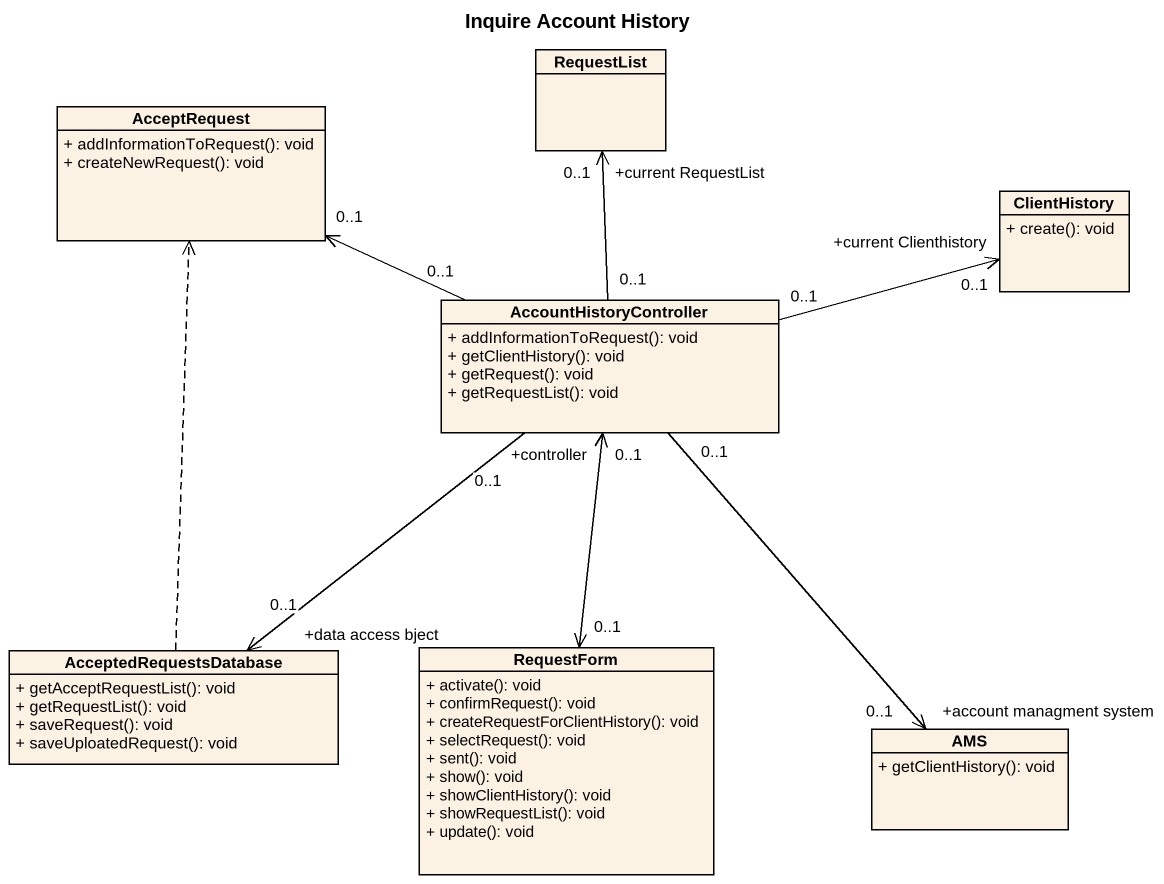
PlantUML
@startuml
title Inquire Account History
hide circle
hide empty members
skinparam classAttributeIconSize 0
class RequestList
class AcceptRequest {
  + addInformationToRequest(): void
  + createNewRequest(): void
}
class ClientHistory {
  + create(): void
}
class AccountHistoryController {
  + addInformationToRequest(): void
  + getClientHistory(): void
  + getRequest(): void
  + getRequestList(): void
}
class AcceptedRequestsDatabase {
  + getAcceptRequestList(): void
  + getRequestList(): void
  + saveRequest(): void
  + saveUploatedRequest(): void
}
class RequestForm {
  + activate(): void
  + confirmRequest(): void
  + createRequestForClientHistory(): void
  + selectRequest(): void
  + sent(): void
  + show(): void
  + showClientHistory(): void
  + showRequestList(): void
  + update(): void
}
class AMS {
  + getClientHistory(): void
}
AccountHistoryController "0..1" -up-> "+current RequestList\n0..1" RequestList
AccountHistoryController "0..1" -left-> "0..1" AcceptRequest
AccountHistoryController "0..1" -right-> "+current Clienthistory\n0..1" ClientHistory
AccountHistoryController "0..1" --> "+data access bject\n0..1" AcceptedRequestsDatabase
AccountHistoryController "+controller\n0..1" <--> "0..1" RequestForm
AccountHistoryController "0..1" --> "+account managment system\n0..1" AMS
AcceptedRequestsDatabase .up.> AcceptRequest
@enduml
